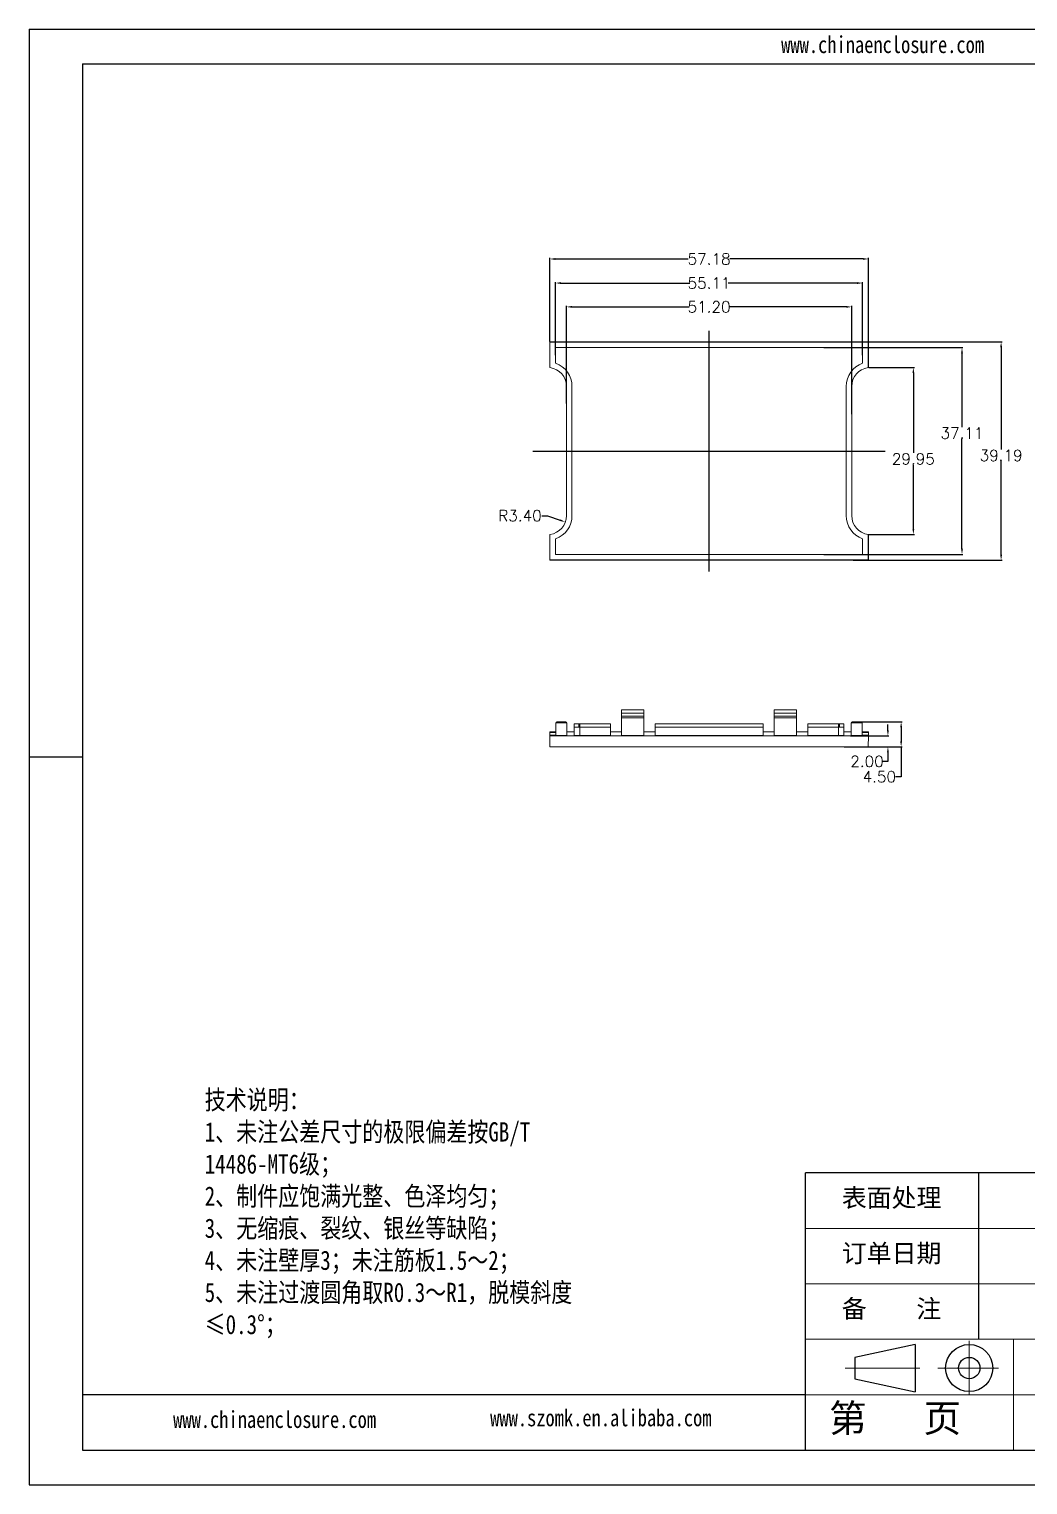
# Model space of a CAD drawing. Header units: inches. Extents: x 3379 to 4150, y 1114 to 1376.
# Drawn here: x 3379.1 to 3558.3, y 1114.4 to 1375.7 of the extents above; entities that cross this region are included whole.
import ezdxf

# ---------------------------------------------------------------- set-up
doc = ezdxf.new("R2010")
doc.units = ezdxf.units.IN
doc.header["$LTSCALE"] = 15
doc.linetypes.add('CENTER2', pattern=[28.575, 19.05, -3.175, 3.175, -3.175])
doc.layers.add('文字', color=81, linetype='Continuous')
for name, color, linetype, lineweight in [('粗实线', 7, 'Continuous', 30), ('细实线', 3, 'Continuous', 9), ('细点划线', 2, 'CENTER2', 9)]:
    doc.layers.add(name, color=color, linetype=linetype, lineweight=lineweight)
doc.styles.get("Standard").update_dxf_attribs({"font": 'txt', "bigfont": 'gbcbig.shx'})
doc.styles.add('宋体', font='', dxfattribs={"width": 0.8, "height": 3.5})
doc.styles.get('宋体').set_extended_font_data('SimSun')
doc.dimstyles.new('2.5', dxfattribs={"dimtxt": 2, "dimasz": 1, "dimexe": 0.18, "dimexo": 0.0625, "dimgap": 0.09, "dimtad": 0, "dimtih": 1, "dimtoh": 1, "dimzin": 0, "dimdsep": 46, "dimtxsty": 'Standard', "dimcen": 1, "dimadec": 0, "dimazin": 2, "dimtfac": 1, "dimtofl": 0, "dimtmove": 0, "dimatfit": 3, "dimfxl": 1, "dimtolj": 1, "dimtzin": 0, "dimarcsym": 0})

# ---------------------------------------------------------------- blocks, each defined once
blk = doc.blocks.new('*D365')
at = {"color": 0, "lineweight": -2}
for p, q in [((3472.48, 1319.59), (3472.48, 1334.59)), ((3473.48, 1334.41), (3497.31, 1334.41)), ((3528.66, 1334.41), (3504.82, 1334.41)), ((3529.66, 1319.59), (3529.66, 1334.59))]:
    blk.add_line(p, q, dxfattribs=at)
at = {"color": 0}
for points in [[(3473.48, 1334.58), (3473.48, 1334.24), (3472.48, 1334.41)], [(3528.66, 1334.58), (3528.66, 1334.24), (3529.66, 1334.41)]]:
    blk.add_solid(points, dxfattribs=at)
at = {"layer": 'Defpoints', "color": 0}
for p in [(3529.66, 1334.41), (3472.48, 1319.53), (3529.66, 1319.53)]:
    blk.add_point(p, dxfattribs=at)
at = {"color": 0, "insert": (3501.07, 1334.41), "char_height": 2, "attachment_point": 5}
blk.add_mtext('\\A1;57.18', dxfattribs=at)
blk = doc.blocks.new('*D366')
at = {"color": 0, "lineweight": -2}
for p, q in [((3525.08, 1319.53), (3553.65, 1319.53)), ((3553.47, 1318.53), (3553.47, 1300.24)), ((3553.47, 1281.34), (3553.47, 1298.06)), ((3526.94, 1280.34), (3553.65, 1280.34))]:
    blk.add_line(p, q, dxfattribs=at)
at = {"color": 0}
for points in [[(3553.3, 1318.53), (3553.64, 1318.53), (3553.47, 1319.53)], [(3553.3, 1281.34), (3553.64, 1281.34), (3553.47, 1280.34)]]:
    blk.add_solid(points, dxfattribs=at)
at = {"layer": 'Defpoints', "color": 0}
for p in [(3525.02, 1319.53), (3526.87, 1280.34), (3553.47, 1280.34)]:
    blk.add_point(p, dxfattribs=at)
at = {"color": 0, "insert": (3553.47, 1299.15), "char_height": 2, "attachment_point": 5}
blk.add_mtext('\\A1;39.19', dxfattribs=at)
blk = doc.blocks.new('*D367')
at = {"color": 0, "lineweight": -2}
for p, q in [((3529.72, 1314.92), (3537.9, 1314.92)), ((3537.72, 1313.92), (3537.72, 1299.61)), ((3537.72, 1285.97), (3537.72, 1297.43)), ((3529.73, 1284.97), (3537.9, 1284.97))]:
    blk.add_line(p, q, dxfattribs=at)
at = {"color": 0}
for points in [[(3537.56, 1313.92), (3537.89, 1313.92), (3537.72, 1314.92)], [(3537.56, 1285.97), (3537.89, 1285.97), (3537.72, 1284.97)]]:
    blk.add_solid(points, dxfattribs=at)
at = {"layer": 'Defpoints', "color": 0}
for p in [(3529.66, 1314.92), (3537.72, 1314.92), (3529.67, 1284.97)]:
    blk.add_point(p, dxfattribs=at)
at = {"color": 0, "insert": (3537.72, 1298.52), "char_height": 2, "attachment_point": 5}
blk.add_mtext('\\A1;29.95', dxfattribs=at)
blk = doc.blocks.new('*D368')
at = {"color": 0, "lineweight": -2}
for p, q in [((3521.67, 1318.5), (3546.63, 1318.5)), ((3546.45, 1317.5), (3546.45, 1304.25)), ((3546.45, 1282.39), (3546.45, 1302.07)), ((3521.67, 1281.39), (3546.63, 1281.39))]:
    blk.add_line(p, q, dxfattribs=at)
at = {"color": 0}
for points in [[(3546.29, 1317.5), (3546.62, 1317.5), (3546.45, 1318.5)], [(3546.29, 1282.39), (3546.62, 1282.39), (3546.45, 1281.39)]]:
    blk.add_solid(points, dxfattribs=at)
at = {"layer": 'Defpoints', "color": 0}
for p in [(3521.61, 1318.5), (3521.61, 1281.39), (3546.45, 1281.39)]:
    blk.add_point(p, dxfattribs=at)
at = {"color": 0, "insert": (3546.45, 1303.16), "char_height": 2, "attachment_point": 5}
blk.add_mtext('\\A1;37.11', dxfattribs=at)
blk = doc.blocks.new('*D369')
at = {"color": 0, "lineweight": -2}
for p, q in [((3475.47, 1308.46), (3475.47, 1325.99)), ((3476.47, 1325.81), (3497.48, 1325.81)), ((3525.67, 1325.81), (3504.66, 1325.81)), ((3526.67, 1306.53), (3526.67, 1325.99))]:
    blk.add_line(p, q, dxfattribs=at)
at = {"color": 0}
for points in [[(3476.47, 1325.98), (3476.47, 1325.65), (3475.47, 1325.81)], [(3525.67, 1325.98), (3525.67, 1325.65), (3526.67, 1325.81)]]:
    blk.add_solid(points, dxfattribs=at)
at = {"layer": 'Defpoints', "color": 0}
for p in [(3526.67, 1325.81), (3475.47, 1308.4), (3526.67, 1306.47)]:
    blk.add_point(p, dxfattribs=at)
at = {"color": 0, "insert": (3501.07, 1325.81), "char_height": 2, "attachment_point": 5}
blk.add_mtext('\\A1;51.20', dxfattribs=at)
blk = doc.blocks.new('*D370')
at = {"color": 0, "lineweight": -2}
for p, q in [((3473.51, 1317.16), (3473.51, 1330.27)), ((3474.51, 1330.09), (3497.64, 1330.09)), ((3527.62, 1330.09), (3504.49, 1330.09)), ((3528.62, 1317.16), (3528.62, 1330.27))]:
    blk.add_line(p, q, dxfattribs=at)
at = {"color": 0}
for points in [[(3474.51, 1330.26), (3474.51, 1329.92), (3473.51, 1330.09)], [(3527.62, 1330.26), (3527.62, 1329.92), (3528.62, 1330.09)]]:
    blk.add_solid(points, dxfattribs=at)
at = {"layer": 'Defpoints', "color": 0}
for p in [(3528.62, 1330.09), (3473.51, 1317.1), (3528.62, 1317.1)]:
    blk.add_point(p, dxfattribs=at)
at = {"color": 0, "insert": (3501.07, 1330.09), "char_height": 2, "attachment_point": 5}
blk.add_mtext('\\A1;55.11', dxfattribs=at)
blk = doc.blocks.new('*D371')
at = {"color": 0, "lineweight": -2}
for p, q in [((3471.07, 1288.34), (3472.07, 1288.34)), ((3472.07, 1288.34), (3474.33, 1287.54))]:
    blk.add_line(p, q, dxfattribs=at)
at = {"color": 0}
blk.add_solid([(3474.38, 1287.69), (3474.27, 1287.38), (3475.27, 1287.2)], dxfattribs=at)
at = {"layer": 'Defpoints', "color": 0}
for p in [(3472.07, 1288.34), (3475.27, 1287.2)]:
    blk.add_point(p, dxfattribs=at)
at = {"color": 0, "insert": (3467.14, 1288.34), "char_height": 2, "attachment_point": 5}
blk.add_mtext('\\A1;R3.40', dxfattribs=at)
blk = doc.blocks.new('*D383')
at = {"color": 0, "lineweight": -2}
for p, q in [((3533.16, 1249.84), (3533.16, 1250.84)), ((3526.46, 1248.84), (3533.34, 1248.84)), ((3526.79, 1246.84), (3533.34, 1246.84)), ((3533.16, 1244.24), (3532.16, 1244.24)), ((3533.16, 1245.84), (3533.16, 1244.24))]:
    blk.add_line(p, q, dxfattribs=at)
at = {"color": 0}
for points in [[(3532.99, 1249.84), (3533.32, 1249.84), (3533.16, 1248.84)], [(3532.99, 1245.84), (3533.32, 1245.84), (3533.16, 1246.84)]]:
    blk.add_solid(points, dxfattribs=at)
at = {"layer": 'Defpoints', "color": 0}
for p in [(3526.4, 1248.84), (3526.73, 1246.84), (3533.16, 1248.84)]:
    blk.add_point(p, dxfattribs=at)
at = {"color": 0, "insert": (3529.4, 1244.24), "char_height": 2, "attachment_point": 5}
blk.add_mtext('\\A1;2.00', dxfattribs=at)
blk = doc.blocks.new('*D384')
at = {"color": 0, "lineweight": -2}
for p, q in [((3527.63, 1251.34), (3535.71, 1251.34)), ((3535.53, 1250.34), (3535.53, 1247.84)), ((3525.31, 1246.84), (3535.71, 1246.84)), ((3535.53, 1246.84), (3535.53, 1241.49)), ((3535.53, 1241.49), (3534.53, 1241.49))]:
    blk.add_line(p, q, dxfattribs=at)
at = {"color": 0}
for points in [[(3535.37, 1250.34), (3535.7, 1250.34), (3535.53, 1251.34)], [(3535.37, 1247.84), (3535.7, 1247.84), (3535.53, 1246.84)]]:
    blk.add_solid(points, dxfattribs=at)
at = {"layer": 'Defpoints', "color": 0}
for p in [(3527.57, 1251.34), (3535.53, 1251.34), (3525.25, 1246.84)]:
    blk.add_point(p, dxfattribs=at)
at = {"color": 0, "insert": (3531.61, 1241.49), "char_height": 2, "attachment_point": 5}
blk.add_mtext('\\A1;4.50', dxfattribs=at)

msp = doc.modelspace()

# ---------------------------------------------------------------- linework, layer by layer
for p, q in [((3379.052, 1375.665), (3748.567, 1375.665)), ((3379.052, 1375.665), (3379.052, 1114.391)), ((3388.613, 1369.444), (3742.347, 1369.444)), ((3388.613, 1369.444), (3388.613, 1120.612)), ((3388.613, 1245.028), (3379.052, 1245.028)), ((3379.052, 1235.351), (3379.052, 1114.391)), ((3593.047, 1170.379), (3518.398, 1170.379)), ((3518.398, 1120.612), (3518.398, 1170.379)), ((3549.502, 1140.519), (3549.502, 1170.379)), ((3518.398, 1130.565), (3388.613, 1130.565)), ((3388.613, 1120.612), (3742.347, 1120.612)), ((3379.052, 1114.391), (3748.567, 1114.391)), ((3379.052, 1114.391), (3550.124, 1114.391))]:
    msp.add_line(p, q)
at = {"color": 7, "linetype": 'Continuous', "lineweight": 15}
for p, q in [((3472.477, 1319.532), (3472.475, 1314.918)), ((3472.477, 1319.532), (3472.512, 1319.497)), ((3472.477, 1319.532), (3529.656, 1319.532)), ((3529.622, 1319.497), (3472.512, 1319.497)), ((3472.512, 1314.913), (3472.512, 1319.497)), ((3529.656, 1319.532), (3529.622, 1319.497)), ((3529.622, 1319.497), (3529.622, 1314.913)), ((3529.658, 1314.918), (3529.656, 1319.532)), ((3528.622, 1318.497), (3473.512, 1318.497)), ((3473.512, 1318.497), (3473.512, 1315.698)), ((3528.622, 1315.698), (3528.622, 1318.497)), ((3475.467, 1288.342), (3475.467, 1311.542)), ((3476.467, 1311.542), (3476.467, 1288.342)), ((3525.667, 1288.342), (3525.667, 1311.542)), ((3526.667, 1288.342), (3526.667, 1311.542)), ((3472.466, 1284.966), (3472.465, 1280.341)), ((3472.512, 1280.388), (3472.512, 1284.972)), ((3473.512, 1284.187), (3473.512, 1281.388)), ((3528.622, 1281.388), (3528.622, 1284.187)), ((3529.622, 1284.972), (3529.622, 1280.388)), ((3529.668, 1280.341), (3529.667, 1284.966)), ((3472.465, 1280.341), (3472.512, 1280.388)), ((3472.465, 1280.341), (3529.668, 1280.341)), ((3472.512, 1280.388), (3529.622, 1280.388)), ((3473.512, 1281.388), (3528.622, 1281.388)), ((3529.668, 1280.341), (3529.622, 1280.388)), ((3485.367, 1253.493), (3485.367, 1253.479)), ((3489.367, 1253.493), (3485.367, 1253.493)), ((3485.367, 1253.479), (3489.367, 1253.479)), ((3485.367, 1252.889), (3485.367, 1253.479)), ((3489.367, 1252.889), (3485.367, 1252.889)), ((3485.367, 1252.889), (3485.367, 1252.875)), ((3485.367, 1252.875), (3489.367, 1252.875)), ((3485.367, 1252.367), (3485.367, 1252.875)), ((3489.367, 1252.367), (3485.367, 1252.367)), ((3485.367, 1252.367), (3485.367, 1252.067)), ((3485.367, 1252.067), (3489.367, 1252.067)), ((3485.367, 1248.876), (3485.367, 1252.067)), ((3489.367, 1253.479), (3489.367, 1253.493)), ((3489.367, 1253.479), (3489.367, 1252.889)), ((3489.367, 1252.875), (3489.367, 1252.889)), ((3489.367, 1252.875), (3489.367, 1252.367)), ((3489.367, 1252.067), (3489.367, 1252.367)), ((3489.367, 1252.067), (3489.367, 1248.876)), ((3516.767, 1253.493), (3512.767, 1253.493)), ((3512.767, 1253.493), (3512.767, 1253.479)), ((3512.767, 1253.479), (3516.767, 1253.479)), ((3512.767, 1253.479), (3512.767, 1252.889)), ((3516.767, 1252.889), (3512.767, 1252.889)), ((3512.767, 1252.889), (3512.767, 1252.875)), ((3512.767, 1252.875), (3516.767, 1252.875)), ((3512.767, 1252.367), (3512.767, 1252.875)), ((3512.767, 1252.367), (3512.767, 1252.067)), ((3516.767, 1252.367), (3512.767, 1252.367)), ((3512.767, 1252.067), (3516.767, 1252.067)), ((3512.767, 1252.067), (3512.767, 1248.876)), ((3516.767, 1253.479), (3516.767, 1253.493)), ((3516.767, 1252.889), (3516.767, 1253.479)), ((3516.767, 1252.875), (3516.767, 1252.889)), ((3516.767, 1252.875), (3516.767, 1252.367)), ((3516.767, 1252.067), (3516.767, 1252.367)), ((3516.767, 1248.876), (3516.767, 1252.067)), ((3472.466, 1249.446), (3472.465, 1249.527)), ((3472.465, 1249.527), (3473.567, 1249.527)), ((3472.475, 1248.923), (3472.466, 1249.446)), ((3472.477, 1248.843), (3472.475, 1248.923)), ((3473.567, 1251.143), (3473.567, 1248.888)), ((3473.767, 1251.343), (3475.367, 1251.343)), ((3475.567, 1248.888), (3475.567, 1251.143)), ((3475.567, 1249.527), (3476.867, 1249.527)), ((3476.867, 1250.976), (3476.867, 1250.393)), ((3476.867, 1250.393), (3476.867, 1248.893)), ((3477.667, 1250.976), (3477.667, 1250.393)), ((3483.367, 1250.994), (3477.867, 1250.994)), ((3483.367, 1250.98), (3477.867, 1250.98)), ((3477.867, 1250.39), (3483.367, 1250.39)), ((3477.867, 1250.376), (3483.367, 1250.376)), ((3477.867, 1250.376), (3477.867, 1248.876)), ((3483.367, 1250.98), (3483.367, 1250.994)), ((3483.367, 1250.98), (3483.367, 1250.39)), ((3483.367, 1250.376), (3483.367, 1250.39)), ((3483.367, 1250.376), (3483.367, 1248.876)), ((3483.367, 1249.527), (3485.367, 1249.527)), ((3489.367, 1249.527), (3491.367, 1249.527)), ((3491.367, 1250.98), (3491.367, 1250.994)), ((3510.767, 1250.994), (3491.367, 1250.994)), ((3510.767, 1250.98), (3491.367, 1250.98)), ((3491.367, 1250.39), (3491.367, 1250.98)), ((3491.367, 1250.39), (3510.767, 1250.39)), ((3491.367, 1250.376), (3491.367, 1250.39)), ((3491.367, 1250.376), (3510.767, 1250.376)), ((3491.367, 1248.876), (3491.367, 1250.376)), ((3510.767, 1250.98), (3510.767, 1250.994)), ((3510.767, 1250.39), (3510.767, 1250.98)), ((3510.767, 1250.376), (3510.767, 1250.39)), ((3510.767, 1248.876), (3510.767, 1250.376)), ((3510.767, 1249.527), (3512.767, 1249.527)), ((3516.767, 1249.527), (3518.767, 1249.527)), ((3518.767, 1250.98), (3518.767, 1250.994)), ((3524.267, 1250.994), (3518.767, 1250.994)), ((3524.267, 1250.98), (3518.767, 1250.98)), ((3518.767, 1250.98), (3518.767, 1250.39)), ((3518.767, 1250.39), (3524.267, 1250.39)), ((3518.767, 1250.376), (3518.767, 1250.39)), ((3518.767, 1250.376), (3524.267, 1250.376)), ((3518.767, 1250.376), (3518.767, 1248.876)), ((3524.267, 1250.376), (3524.267, 1248.876)), ((3524.467, 1250.393), (3524.467, 1250.976)), ((3525.267, 1250.393), (3525.267, 1250.976)), ((3525.267, 1250.393), (3525.267, 1248.893)), ((3525.267, 1249.527), (3526.567, 1249.527)), ((3526.567, 1251.143), (3526.567, 1248.888)), ((3526.767, 1251.343), (3528.367, 1251.343)), ((3528.567, 1248.888), (3528.567, 1251.143)), ((3528.567, 1249.527), (3529.668, 1249.527)), ((3529.658, 1248.923), (3529.656, 1248.843)), ((3529.658, 1248.923), (3529.667, 1249.446)), ((3529.668, 1249.527), (3529.667, 1249.446)), ((3472.477, 1248.843), (3529.656, 1248.843)), ((3472.477, 1248.843), (3472.512, 1246.843)), ((3529.622, 1246.843), (3472.512, 1246.843)), ((3477.867, 1248.876), (3483.367, 1248.876)), ((3485.367, 1248.876), (3489.367, 1248.876)), ((3491.367, 1248.876), (3510.767, 1248.876)), ((3512.767, 1248.876), (3516.767, 1248.876)), ((3518.767, 1248.876), (3524.267, 1248.876)), ((3529.656, 1248.843), (3529.622, 1246.843))]:
    msp.add_line(p, q, dxfattribs=at)
at = {"color": 1}
for p, q in [((3501.067, 1278.341), (3501.067, 1321.532)), ((3469.467, 1299.942), (3532.667, 1299.942))]:
    msp.add_line(p, q, dxfattribs=at)
at = {"color": 8, "linetype": 'Continuous', "lineweight": 15}
for p, q in [((3475.567, 1251.143), (3473.567, 1251.143)), ((3477.867, 1250.39), (3477.867, 1250.98)), ((3524.267, 1250.39), (3524.267, 1250.98)), ((3528.567, 1251.143), (3526.567, 1251.143))]:
    msp.add_line(p, q, dxfattribs=at)
at = {"color": 7, "linetype": 'Continuous', "lineweight": 15}
for centre, radius, start, end in [((3472.067, 1311.542), 3.4, 82.47765, 83.09443), ((3472.067, 1311.542), 3.4, 0, 82.47765), ((3472.067, 1311.542), 4.4, 0, 70.82632), ((3530.067, 1311.542), 4.4, 109.17368, 180), ((3530.067, 1311.542), 3.4, 97.52235, 180), ((3530.067, 1311.542), 3.4, 96.90557, 97.52235), ((3472.067, 1288.342), 3.4, 277.52235, 0), ((3472.067, 1288.342), 4.4, 289.17368, 0), ((3530.067, 1288.342), 4.4, 180, 250.82632), ((3530.067, 1288.342), 3.4, 180, 262.47765), ((3472.067, 1288.342), 3.4, 276.75069, 277.52235), ((3530.067, 1288.342), 3.4, 262.47765, 263.24931), ((3473.767, 1251.143), 0.2, 90, 180), ((3475.367, 1251.143), 0.2, 0, 90), ((3477.617, 1236.656), 14.34, 89.00137, 92.99833), ((3477.617, 1264.713), 14.34, 267.00167, 270.99863), ((3477.617, 1263.214), 14.34, 267.00167, 270.99863), ((3477.817, 1248.112), 2.868, 89.00137, 92.99833), ((3477.817, 1253.257), 2.868, 267.00167, 270.99863), ((3524.517, 1236.656), 14.34, 87.00167, 90.99863), ((3524.317, 1248.112), 2.868, 87.00167, 90.99863), ((3524.317, 1253.257), 2.868, 269.00137, 272.99833), ((3524.517, 1264.713), 14.34, 269.00137, 272.99833), ((3524.517, 1263.214), 14.34, 269.00137, 272.99833), ((3526.767, 1251.143), 0.2, 90, 180), ((3528.367, 1251.143), 0.2, 0, 90)]:
    msp.add_arc(centre, radius, start, end, dxfattribs=at)
for centre, major_axis, start_param, end_param in [((3472.067, 1249.387), (3.4, 0), 1.1138871, 1.4529746), ((3472.067, 1248.982), (3.4, 0), 4.8329139, 5.1692982), ((3474.567, 1248.888), (1, 0), 3.1415927, 4.712389), ((3474.567, 1248.888), (1, 0), 4.712389, 6.2831853), ((3527.567, 1248.888), (1, 0), 3.1415927, 4.712389), ((3527.567, 1248.888), (1, 0), 4.712389, 6.2831853), ((3530.067, 1249.387), (3.4, 0), 1.6886181, 2.0277055), ((3530.067, 1248.982), (3.4, 0), 4.2554798, 4.591864)]:
    msp.add_ellipse(centre, major_axis=major_axis, ratio=0.0174551, start_param=start_param, end_param=end_param, dxfattribs=at)
at = {"layer": '粗实线', "color": 7}
for p, q in [((3538.069, 1139.588), (3527.194, 1137.282)), ((3538.069, 1139.588), (3538.069, 1131.064)), ((3527.194, 1137.282), (3527.194, 1133.436)), ((3527.194, 1133.436), (3538.069, 1131.064))]:
    msp.add_line(p, q, dxfattribs=at)
for radius in [4.228, 1.923]:
    msp.add_circle((3547.748, 1135.359), radius, dxfattribs=at)
at = {"layer": '细实线', "color": 7}
for p, q in [((3593.047, 1160.425), (3518.398, 1160.425)), ((3593.047, 1150.472), (3518.398, 1150.472)), ((3742.347, 1140.519), (3518.398, 1140.519)), ((3555.723, 1140.519), (3555.723, 1120.612)), ((3593.047, 1130.565), (3518.398, 1130.565))]:
    msp.add_line(p, q, dxfattribs=at)
at = {"layer": '细点划线', "color": 7}
for p, q in [((3547.748, 1140.227), (3547.748, 1130.565)), ((3525.46, 1135.359), (3538.902, 1135.359)), ((3542.094, 1135.359), (3553.022, 1135.359))]:
    msp.add_line(p, q, dxfattribs=at)

# ---------------------------------------------------------------- texts
at = {"char_height": 3.27331, "width": 1860.38356, "attachment_point": 1}
for s, insert in [('{\\fSimHei|b0|i0|c134|p49;表面处理}', (3524.889, 1167.554)), ('{\\fSimHei|b0|i0|c134|p49;订单日期}', (3524.889, 1157.601)), ('{\\fSimHei|b0|i0|c134|p49;备    注}', (3524.889, 1147.647))]:
    msp.add_mtext(s, dxfattribs=dict(at, insert=insert))
at = {"layer": '文字', "color": 0, "attachment_point": 1, "style": '宋体'}
for s, insert, char_height, width in [('www.chinaenclosure.com', (3514.002, 1374.411), 3.04128, 53.43237), ('{\\H1.111x;技术说明：\\P1、未注公差尺寸的极限偏差按GB/T 14486-MT6级；\\P2、制件应饱满光整、色泽均匀；\\P3、无缩痕、裂纹、银丝等缺陷；\\P4、未注壁厚3；未注筋板1.5～2；\\P5、未注过渡圆角取R0.3～R1，脱模斜度≤0.3%%D；}', (3410.558, 1185.234), 3.1104, 70.05991), ('www.chinaenclosure.com', (3404.897, 1127.653), 3.04128, 53.43237), ('www.szomk.en.alibaba.com', (3461.782, 1127.954), 3.04128, 53.43237)]:
    msp.add_mtext(s, dxfattribs=dict(at, insert=insert, char_height=char_height, width=width))
at = {"layer": '细实线', "color": 7, "insert": (3522.585, 1128.855), "char_height": 4.97664, "width": 37.3248, "attachment_point": 1}
msp.add_mtext('{\\fSimSun|b0|i0|c134|p54;第   页}', dxfattribs=at)

# ---------------------------------------------------------------- dimensions: what is measured, and where the dimension line sits
for base, p1, p2, picture, middle in [((3529.656, 1334.41), (3472.477, 1319.532), (3529.656, 1319.532), '*D365', (3501.067, 1334.41)), ((3526.667, 1325.815), (3475.467, 1308.395), (3526.667, 1306.466), '*D369', (3501.067, 1325.815))]:
    dim = msp.add_linear_dim(base=base, p1=p1, p2=p2, dimstyle='2.5')
    dim.commit()
    dim.dimension.update_dxf_attribs({"geometry": picture, "text_midpoint": middle, "dimtype": 160})
dim = msp.add_linear_dim(base=(3528.622, 1330.091), p1=(3473.512, 1317.098), p2=(3528.622, 1317.098), dimstyle='2.5')
dim.commit()
dim.dimension.update_dxf_attribs({"geometry": '*D370', "text_midpoint": (3501.067, 1330.091)})
for base, p1, p2, picture, middle in [((3553.469, 1280.341), (3525.022, 1319.532), (3526.873, 1280.341), '*D366', (3553.469, 1299.153)), ((3546.454, 1281.388), (3521.611, 1318.497), (3521.611, 1281.388), '*D368', (3546.454, 1303.156)), ((3537.724, 1314.918), (3529.667, 1284.966), (3529.658, 1314.918), '*D367', (3537.724, 1298.517)), ((3535.535, 1251.343), (3525.248, 1246.843), (3527.567, 1251.343), '*D384', (3531.611, 1241.488)), ((3533.156, 1248.843), (3526.73, 1246.843), (3526.402, 1248.843), '*D383', (3529.4, 1244.241))]:
    dim = msp.add_linear_dim(base=base, p1=p1, p2=p2, angle=90, dimstyle='2.5')
    dim.commit()
    dim.dimension.update_dxf_attribs({"geometry": picture, "text_midpoint": middle, "dimtype": 160})
dim = msp.add_radius_dim(center=(3472.067, 1288.342), mpoint=(3475.269, 1287.2), dimstyle='2.5', override={"dimtmove": 1})
dim.commit()
dim.dimension.update_dxf_attribs({"geometry": '*D371', "text_midpoint": (3472.067, 1288.342), "dimtype": 164})

doc.saveas('drawing.dxf')
